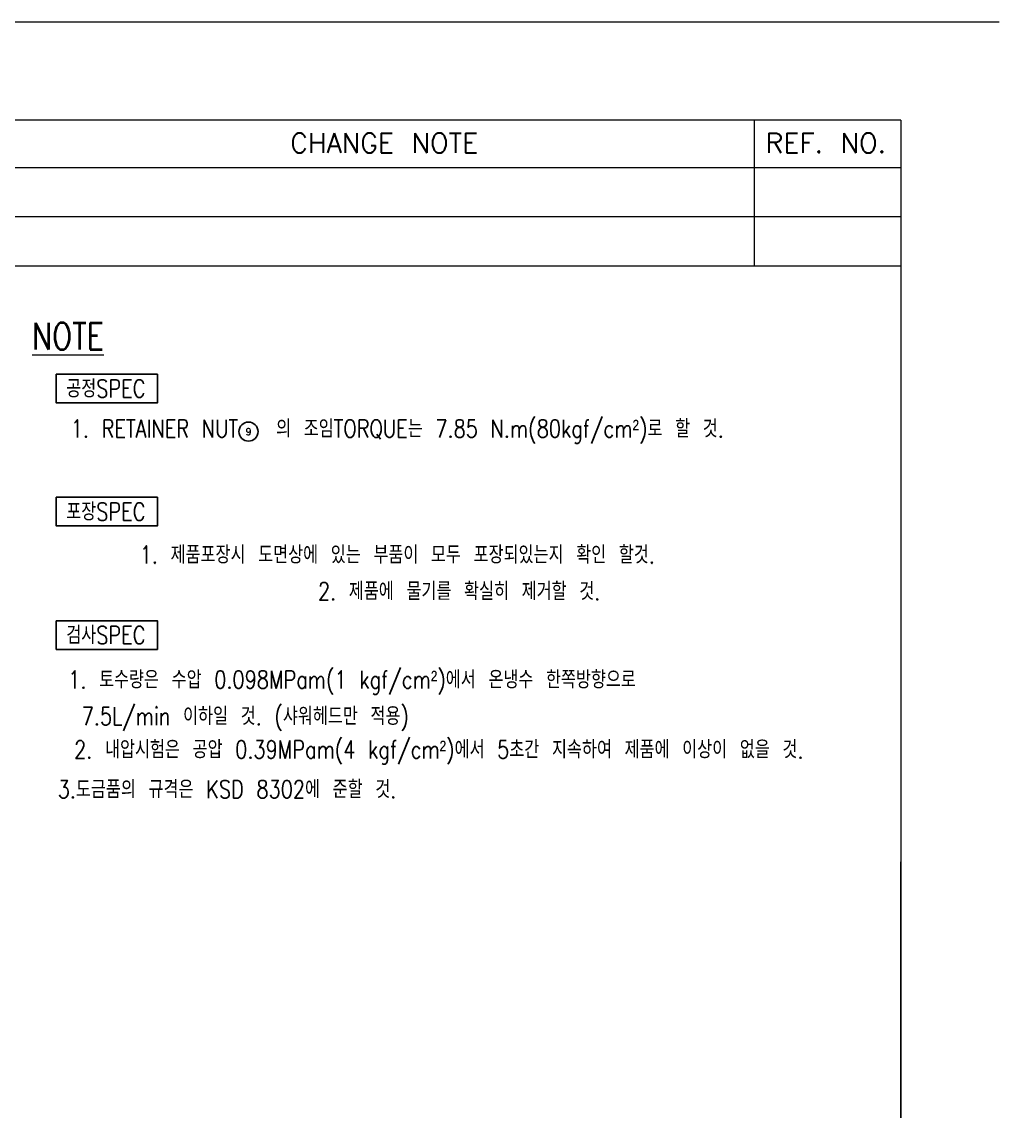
# Model space of a CAD drawing. Extents: x 14808 to 20058, y -13198 to -11680.
# Drawn here: x 15448.9 to 15647.6, y -12749.9 to -12528.5 of the extents above; entities that cross this region are included whole.
import ezdxf

# ---------------------------------------------------------------- set-up
doc = ezdxf.new("R2010")
doc.units = 0
doc.header["$LTSCALE"] = 7
doc.header["$MEASUREMENT"] = 0
doc.layers.get('0').update_dxf_attribs({"color": 2, "linetype": 'CONTINUOUS'})
doc.styles.add('TEXTSTYLE_0', font='txt.shx', dxfattribs={"width": 0.8, "bigfont": 'whgtxt.shx'})

# ---------------------------------------------------------------- blocks, each defined once
blk = doc.blocks.new('A$C1CB17928')
at = {"color": 2}
blk.add_circle((1.08, 1.08), 1.08, dxfattribs=at)
at = {"color": 2, "insert": (1.09, 1.08), "char_height": 0.8, "width": 1.7322, "attachment_point": 5, "style": 'TEXTSTYLE_0'}
blk.add_mtext('{\\W0.9;9}', dxfattribs=at)

msp = doc.modelspace()

# ---------------------------------------------------------------- linework, layer by layer
at = {"color": 2, "linetype": 'Continuous', "lineweight": 15}
for p, q in [((14807.56, -12528.52), (15647.56, -12528.52)), ((15597.78, -12548.52), (15597.78, -12578.18)), ((15627.56, -12558.18), (15386.6, -12558.18)), ((15627.56, -12558.18), (15386.6, -12558.18)), ((15627.56, -12568.18), (15386.6, -12568.18)), ((15627.56, -12578.18), (15386.6, -12578.18))]:
    msp.add_line(p, q, dxfattribs=at)
at = {"color": 7, "linetype": 'Continuous', "lineweight": 15}
for q in [(14827.56, -12548.52), (15627.56, -13102.52)]:
    msp.add_line((15627.56, -12548.52), q, dxfattribs=at)
at = {"lineweight": 15}
msp.add_line((15627.56, -13038.68), (15627.56, -12699.22), dxfattribs=at)
for points in [[(15455.93, -12600.13), (15476.47, -12600.13), (15476.47, -12605.95), (15455.93, -12605.95)], [(15455.93, -12625.13), (15476.47, -12625.13), (15476.47, -12630.95), (15455.93, -12630.95)], [(15455.93, -12650.2), (15476.47, -12650.2), (15476.47, -12656.02), (15455.93, -12656.02)]]:
    msp.add_lwpolyline(points, close=True)

# ---------------------------------------------------------------- block references
at = {"xscale": 1.8, "yscale": 1.8, "zscale": 1.8}
msp.add_blockref('A$C1CB17928', (15493.05, -12613.73), dxfattribs=at)

# ---------------------------------------------------------------- texts
at = {"color": 2, "lineweight": 15, "attachment_point": 5, "style": 'TEXTSTYLE_0'}
for s, insert, char_height, width in [('{\\W1;CHANGE NOTE}', (15522.57, -12553.15), 4, 146.6769), ('{\\W1;REF. NO.}', (15612.32, -12553.15), 4, 30.9272), ('{\\LNOTE}', (15458.31, -12592.4), 5.4, 11.6926), ('공정SPEC', (15466, -12603.05), 3.6, 24.6902), ('1. RETAINER NUT   의 조임TORQUE는 7.85 N.m(80kgf/cm{\\fVivaldi|b0|i0|c0|p66;²})로 할 것.', (15525.23, -12611.78), 3.6, 142.9158), ('포장SPEC', (15466, -12628.05), 3.6, 24.6902), ('1. 제품포장시 도면상에 있는 부품이 모두 포장되있는지 확인 할것.', (15525.23, -12636.79), 3.6, 142.9158), ('2. 제품에 물기를 확실히 제거할 것.', (15537.8, -12644.22), 3.6, 169.2493), ('검사SPEC', (15466, -12653.11), 3.6, 24.6902), ('1. 토수량은 수압 0.098MPam(1 kgf/cm{\\fVivaldi|b0|i0|c0|p66;²})에서 온냉수 한쪽방향으로', (15516.04, -12662.77), 3.6, 142.9158), ('7.5L/min 이하일 것. (샤워헤드만 적용)', (15494.35, -12670.2), 3.6, 169.2493), ('2. 내압시험은 공압 0.39MPam(4 kgf/cm{\\fVivaldi|b0|i0|c0|p66;²})에서 5초간 지속하여 제품에 이상이 없을 것.', (15533.67, -12676.97), 3.6, 163.7202), ('3.도금품의 규격은 KSD 8302에 준할 것.', (15490.63, -12684.45), 3.6, 163.7202)]:
    msp.add_mtext(s, dxfattribs=dict(at, insert=insert, char_height=char_height, width=width))

doc.saveas('drawing.dxf')
